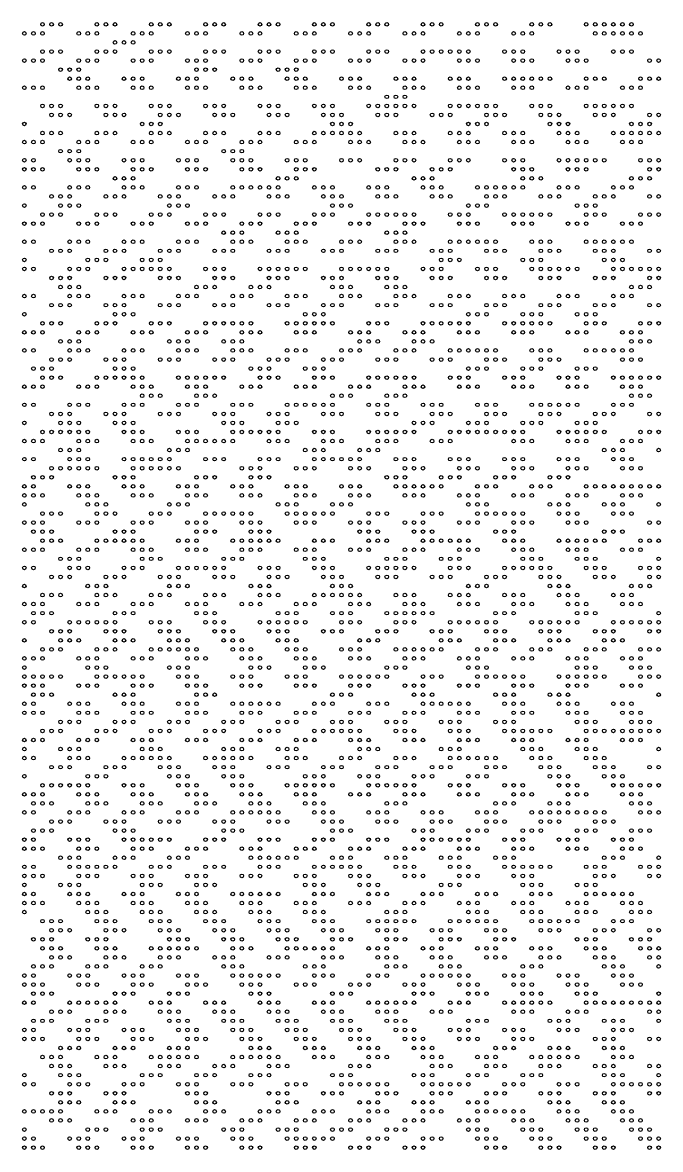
# Model space of a CAD drawing. Header units: millimetres. Extents: x 0 to 280, y 1 to 500.
# Drawn here: x 209.8 to 280.2, y 250.8 to 375.2 of the extents above; entities that cross this region are included whole.
import ezdxf

# ---------------------------------------------------------------- set-up
doc = ezdxf.new("R2010")
doc.units = ezdxf.units.MM
doc.layers.get('0').update_dxf_attribs({"linetype": 'CONTINUOUS'})

msp = doc.modelspace()

# ---------------------------------------------------------------- linework, layer by layer
for centre in [(212, 375), (213, 375), (214, 375), (218, 375), (219, 375), (220, 375), (224, 375), (225, 375), (226, 375), (230, 375), (231, 375), (232, 375), (236, 375), (237, 375), (238, 375), (242, 375), (243, 375), (244, 375), (248, 375), (249, 375), (250, 375), (254, 375), (255, 375), (256, 375), (260, 375), (261, 375), (262, 375), (266, 375), (267, 375), (268, 375), (272, 375), (273, 375), (274, 375), (275, 375), (276, 375), (277, 375), (210, 374), (211, 374), (212, 374), (216, 374), (217, 374), (218, 374), (220, 373), (221, 373), (222, 374), (222, 373), (223, 374), (224, 374), (228, 374), (229, 374), (230, 374), (234, 374), (235, 374), (236, 374), (240, 374), (241, 374), (242, 374), (246, 374), (247, 374), (248, 374), (252, 374), (253, 374), (254, 374), (258, 374), (259, 374), (260, 374), (264, 374), (265, 374), (266, 374), (273, 374), (274, 374), (275, 374), (276, 374), (277, 374), (278, 374), (212, 372), (213, 372), (214, 372), (218, 372), (219, 372), (220, 372), (224, 372), (225, 372), (226, 372), (230, 372), (231, 372), (232, 372), (236, 372), (237, 372), (238, 372), (242, 372), (243, 372), (244, 372), (248, 372), (249, 372), (250, 372), (254, 372), (255, 372), (256, 372), (257, 372), (258, 372), (259, 372), (263, 372), (264, 372), (265, 372), (269, 372), (270, 372), (271, 372), (275, 372), (276, 372), (277, 372), (210, 371), (211, 371), (212, 371), (216, 371), (217, 371), (218, 371), (222, 371), (223, 371), (224, 371), (228, 371), (229, 371), (230, 371), (234, 371), (235, 371), (236, 371), (240, 371), (241, 371), (242, 371), (246, 371), (247, 371), (248, 371), (252, 371), (253, 371), (254, 371), (258, 371), (259, 371), (260, 371), (264, 371), (265, 371), (266, 371), (270, 371), (271, 371), (272, 371), (279, 371), (280, 371), (214, 370), (215, 370), (216, 370), (229, 370), (230, 370), (231, 370), (238, 370), (239, 370), (240, 370), (215, 369), (216, 369), (217, 369), (221, 369), (222, 369), (223, 369), (227, 369), (228, 369), (229, 369), (233, 369), (234, 369), (235, 369), (239, 369), (240, 369), (241, 369), (245, 369), (246, 369), (247, 369), (251, 369), (252, 369), (253, 369), (257, 369), (258, 369), (259, 369), (263, 369), (264, 369), (265, 369), (266, 369), (267, 369), (268, 369), (272, 369), (273, 369), (274, 369), (278, 369), (279, 369), (280, 369), (210, 368), (211, 368), (212, 368), (216, 368), (217, 368), (218, 368), (222, 368), (223, 368), (224, 368), (228, 368), (229, 368), (230, 368), (234, 368), (235, 368), (236, 368), (240, 368), (241, 368), (242, 368), (246, 368), (247, 368), (248, 368), (250, 367), (251, 367), (252, 368), (252, 367), (253, 368), (254, 368), (258, 368), (259, 368), (260, 368), (264, 368), (265, 368), (266, 368), (270, 368), (271, 368), (272, 368), (276, 368), (277, 368), (278, 368), (212, 366), (213, 366), (214, 366), (218, 366), (219, 366), (220, 366), (224, 366), (225, 366), (226, 366), (230, 366), (231, 366), (232, 366), (236, 366), (237, 366), (238, 366), (242, 366), (243, 366), (244, 366), (248, 366), (249, 366), (250, 366), (251, 366), (252, 366), (253, 366), (257, 366), (258, 366), (259, 366), (260, 366), (261, 366), (262, 366), (266, 366), (267, 366), (268, 366), (272, 366), (273, 366), (274, 366), (275, 366), (276, 366), (277, 366), (213, 365), (214, 365), (215, 365), (219, 365), (220, 365), (221, 365), (225, 365), (226, 365), (227, 365), (231, 365), (232, 365), (233, 365), (237, 365), (238, 365), (239, 365), (243, 365), (244, 365), (245, 365), (249, 365), (250, 365), (251, 365), (255, 365), (256, 365), (257, 365), (261, 365), (262, 365), (263, 365), (267, 365), (268, 365), (269, 365), (273, 365), (274, 365), (275, 365), (279, 365), (280, 365), (210, 364), (223, 364), (224, 364), (225, 364), (244, 364), (245, 364), (246, 364), (259, 364), (260, 364), (261, 364), (268, 364), (269, 364), (270, 364), (277, 364), (278, 364), (279, 364), (210, 362), (211, 362), (212, 363), (212, 362), (213, 363), (214, 363), (216, 362), (217, 362), (218, 363), (218, 362), (219, 363), (220, 363), (222, 362), (223, 362), (224, 363), (224, 362), (225, 363), (226, 363), (228, 362), (229, 362), (230, 363), (230, 362), (231, 363), (232, 363), (234, 362), (235, 362), (236, 363), (236, 362), (237, 363), (238, 363), (240, 362), (241, 362), (242, 363), (242, 362), (243, 363), (244, 363), (245, 363), (246, 363), (246, 362), (247, 363), (247, 362), (248, 362), (251, 363), (252, 363), (252, 362), (253, 363), (253, 362), (254, 362), (257, 363), (258, 363), (258, 362), (259, 363), (259, 362), (260, 362), (263, 363), (264, 363), (264, 362), (265, 363), (265, 362), (266, 362), (269, 363), (270, 363), (270, 362), (271, 363), (271, 362), (272, 362), (275, 363), (276, 363), (276, 362), (277, 363), (277, 362), (278, 363), (278, 362), (279, 363), (280, 363), (214, 361), (215, 361), (216, 361), (232, 361), (233, 361), (234, 361), (210, 360), (211, 360), (215, 360), (216, 360), (217, 360), (221, 360), (222, 360), (223, 360), (227, 360), (228, 360), (229, 360), (233, 360), (234, 360), (235, 360), (239, 360), (240, 360), (241, 360), (245, 360), (246, 360), (247, 360), (251, 360), (252, 360), (253, 360), (257, 360), (258, 360), (259, 360), (263, 360), (264, 360), (265, 360), (269, 360), (270, 360), (271, 360), (272, 360), (273, 360), (274, 360), (278, 360), (279, 360), (280, 360), (210, 359), (211, 359), (212, 359), (216, 359), (217, 359), (218, 359), (222, 359), (223, 359), (224, 359), (228, 359), (229, 359), (230, 359), (234, 359), (235, 359), (236, 359), (240, 359), (241, 359), (242, 359), (249, 359), (250, 359), (251, 359), (255, 359), (256, 359), (257, 359), (264, 359), (265, 359), (266, 359), (270, 359), (271, 359), (272, 359), (279, 359), (280, 359), (210, 357), (211, 357), (215, 357), (216, 357), (217, 357), (220, 358), (221, 358), (221, 357), (222, 358), (222, 357), (223, 357), (227, 357), (228, 357), (229, 357), (233, 357), (234, 357), (235, 357), (236, 357), (237, 357), (238, 358), (238, 357), (239, 358), (240, 358), (242, 357), (243, 357), (244, 357), (248, 357), (249, 357), (250, 357), (253, 358), (254, 358), (254, 357), (255, 358), (255, 357), (256, 357), (260, 357), (261, 357), (262, 357), (263, 357), (264, 357), (265, 358), (265, 357), (266, 358), (267, 358), (269, 357), (270, 357), (271, 357), (275, 357), (276, 357), (277, 358), (277, 357), (278, 358), (279, 358), (213, 356), (214, 356), (215, 356), (219, 356), (220, 356), (221, 356), (225, 356), (226, 356), (227, 356), (231, 356), (232, 356), (233, 356), (237, 356), (238, 356), (239, 356), (243, 356), (244, 356), (245, 356), (249, 356), (250, 356), (251, 356), (255, 356), (256, 356), (257, 356), (261, 356), (262, 356), (263, 356), (267, 356), (268, 356), (269, 356), (273, 356), (274, 356), (275, 356), (279, 356), (280, 356), (210, 355), (214, 355), (215, 355), (216, 355), (226, 355), (227, 355), (228, 355), (244, 355), (245, 355), (246, 355), (259, 355), (260, 355), (261, 355), (271, 355), (272, 355), (273, 355), (212, 354), (213, 354), (214, 354), (218, 354), (219, 354), (220, 354), (224, 354), (225, 354), (226, 354), (230, 354), (231, 354), (232, 354), (236, 354), (237, 354), (238, 354), (242, 354), (243, 354), (244, 354), (248, 354), (249, 354), (250, 354), (251, 354), (252, 354), (253, 354), (257, 354), (258, 354), (259, 354), (263, 354), (264, 354), (265, 354), (266, 354), (267, 354), (268, 354), (272, 354), (273, 354), (274, 354), (278, 354), (279, 354), (280, 354), (210, 353), (211, 353), (212, 353), (216, 353), (217, 353), (218, 353), (222, 353), (223, 353), (224, 353), (228, 353), (229, 353), (230, 353), (232, 352), (233, 352), (234, 353), (234, 352), (235, 353), (236, 353), (238, 352), (239, 352), (240, 353), (240, 352), (241, 353), (242, 353), (246, 353), (247, 353), (248, 353), (250, 352), (251, 352), (252, 353), (252, 352), (253, 353), (254, 353), (258, 353), (259, 353), (260, 353), (264, 353), (265, 353), (266, 353), (270, 353), (271, 353), (272, 353), (276, 353), (277, 353), (278, 353), (210, 351), (211, 351), (215, 351), (216, 351), (217, 351), (221, 351), (222, 351), (223, 351), (227, 351), (228, 351), (229, 351), (233, 351), (234, 351), (235, 351), (239, 351), (240, 351), (241, 351), (245, 351), (246, 351), (247, 351), (251, 351), (252, 351), (253, 351), (257, 351), (258, 351), (259, 351), (260, 351), (261, 351), (262, 351), (266, 351), (267, 351), (268, 351), (272, 351), (273, 351), (274, 351), (275, 351), (276, 351), (277, 351), (213, 350), (214, 350), (215, 350), (219, 350), (220, 350), (221, 350), (225, 350), (226, 350), (227, 350), (231, 350), (232, 350), (233, 350), (237, 350), (238, 350), (239, 350), (243, 350), (244, 350), (245, 350), (249, 350), (250, 350), (251, 350), (255, 350), (256, 350), (257, 350), (261, 350), (262, 350), (263, 350), (267, 350), (268, 350), (269, 350), (273, 350), (274, 350), (275, 350), (279, 350), (280, 350), (210, 349), (217, 349), (218, 349), (219, 349), (223, 349), (224, 349), (225, 349), (256, 349), (257, 349), (258, 349), (265, 349), (266, 349), (267, 349), (274, 349), (275, 349), (276, 349), (210, 348), (211, 348), (213, 347), (214, 347), (215, 348), (215, 347), (216, 348), (217, 348), (219, 347), (220, 347), (221, 348), (221, 347), (222, 348), (223, 348), (224, 348), (225, 348), (225, 347), (226, 348), (226, 347), (227, 347), (230, 348), (231, 348), (231, 347), (232, 348), (232, 347), (233, 347), (236, 348), (237, 348), (237, 347), (238, 348), (238, 347), (239, 348), (239, 347), (240, 348), (241, 348), (243, 347), (244, 347), (245, 348), (245, 347), (246, 348), (247, 348), (248, 348), (249, 348), (249, 347), (250, 348), (250, 347), (251, 347), (254, 348), (255, 348), (255, 347), (256, 348), (256, 347), (257, 347), (260, 348), (261, 348), (261, 347), (262, 348), (262, 347), (263, 347), (266, 348), (267, 348), (267, 347), (268, 348), (268, 347), (269, 348), (269, 347), (270, 348), (271, 348), (273, 347), (274, 347), (275, 348), (275, 347), (276, 348), (277, 348), (278, 348), (279, 348), (279, 347), (280, 348), (280, 347), (214, 346), (215, 346), (216, 346), (229, 346), (230, 346), (231, 346), (235, 346), (236, 346), (237, 346), (244, 346), (245, 346), (246, 346), (250, 346), (251, 346), (252, 346), (277, 346), (278, 346), (279, 346), (210, 345), (211, 345), (215, 345), (216, 345), (217, 345), (221, 345), (222, 345), (223, 345), (227, 345), (228, 345), (229, 345), (233, 345), (234, 345), (235, 345), (239, 345), (240, 345), (241, 345), (245, 345), (246, 345), (247, 345), (251, 345), (252, 345), (253, 345), (257, 345), (258, 345), (259, 345), (263, 345), (264, 345), (265, 345), (269, 345), (270, 345), (271, 345), (275, 345), (276, 345), (277, 345), (213, 344), (214, 344), (215, 344), (219, 344), (220, 344), (221, 344), (225, 344), (226, 344), (227, 344), (231, 344), (232, 344), (233, 344), (237, 344), (238, 344), (239, 344), (243, 344), (244, 344), (245, 344), (249, 344), (250, 344), (251, 344), (255, 344), (256, 344), (257, 344), (261, 344), (262, 344), (263, 344), (267, 344), (268, 344), (269, 344), (273, 344), (274, 344), (275, 344), (279, 344), (280, 344), (210, 343), (212, 342), (213, 342), (214, 342), (218, 342), (219, 342), (220, 343), (220, 342), (221, 343), (222, 343), (224, 342), (225, 342), (226, 342), (230, 342), (231, 342), (232, 342), (233, 342), (234, 342), (235, 342), (239, 342), (240, 342), (241, 343), (241, 342), (242, 343), (242, 342), (243, 343), (243, 342), (244, 342), (248, 342), (249, 342), (250, 342), (254, 342), (255, 342), (256, 342), (257, 342), (258, 342), (259, 343), (259, 342), (260, 343), (261, 343), (263, 342), (264, 342), (265, 343), (265, 342), (266, 343), (266, 342), (267, 343), (267, 342), (268, 342), (271, 343), (272, 343), (272, 342), (273, 343), (273, 342), (274, 342), (278, 342), (279, 342), (280, 342), (210, 341), (211, 341), (212, 341), (216, 341), (217, 341), (218, 341), (222, 341), (223, 341), (224, 341), (228, 341), (229, 341), (230, 341), (234, 341), (235, 341), (236, 341), (240, 341), (241, 341), (242, 341), (246, 341), (247, 341), (248, 341), (252, 341), (253, 341), (254, 341), (258, 341), (259, 341), (260, 341), (264, 341), (265, 341), (266, 341), (270, 341), (271, 341), (272, 341), (276, 341), (277, 341), (278, 341), (214, 340), (215, 340), (216, 340), (226, 340), (227, 340), (228, 340), (232, 340), (233, 340), (234, 340), (247, 340), (248, 340), (249, 340), (253, 340), (254, 340), (255, 340), (277, 340), (278, 340), (279, 340), (210, 339), (211, 339), (215, 339), (216, 339), (217, 339), (221, 339), (222, 339), (223, 339), (227, 339), (228, 339), (229, 339), (233, 339), (234, 339), (235, 339), (239, 339), (240, 339), (241, 339), (245, 339), (246, 339), (247, 339), (251, 339), (252, 339), (253, 339), (257, 339), (258, 339), (259, 339), (260, 339), (261, 339), (262, 339), (266, 339), (267, 339), (268, 339), (272, 339), (273, 339), (274, 339), (275, 339), (276, 339), (277, 339), (211, 337), (212, 337), (213, 338), (213, 337), (214, 338), (215, 338), (219, 338), (220, 338), (220, 337), (221, 338), (221, 337), (222, 337), (225, 338), (226, 338), (227, 338), (231, 338), (232, 338), (233, 338), (235, 337), (236, 337), (237, 338), (237, 337), (238, 338), (239, 338), (241, 337), (242, 337), (243, 338), (243, 337), (244, 338), (245, 338), (249, 338), (250, 338), (251, 338), (255, 338), (256, 338), (257, 338), (259, 337), (260, 337), (261, 338), (261, 337), (262, 338), (263, 338), (265, 337), (266, 337), (267, 338), (267, 337), (268, 338), (269, 338), (271, 337), (272, 337), (273, 337), (276, 338), (277, 338), (278, 338), (212, 336), (213, 336), (214, 336), (218, 336), (219, 336), (220, 336), (221, 336), (222, 336), (223, 336), (227, 336), (228, 336), (229, 336), (230, 336), (231, 336), (232, 336), (236, 336), (237, 336), (238, 336), (242, 336), (243, 336), (244, 336), (248, 336), (249, 336), (250, 336), (251, 336), (252, 336), (253, 336), (257, 336), (258, 336), (259, 336), (263, 336), (264, 336), (265, 336), (269, 336), (270, 336), (271, 336), (275, 336), (276, 336), (277, 336), (278, 336), (279, 336), (280, 336), (210, 335), (211, 335), (212, 335), (216, 335), (217, 335), (218, 335), (222, 335), (223, 335), (224, 335), (228, 335), (229, 335), (230, 335), (234, 335), (235, 335), (236, 335), (240, 335), (241, 335), (242, 335), (246, 335), (247, 335), (248, 335), (252, 335), (253, 335), (254, 335), (258, 335), (259, 335), (260, 335), (264, 335), (265, 335), (266, 335), (270, 335), (271, 335), (272, 335), (276, 335), (277, 335), (278, 335), (223, 334), (224, 334), (225, 334), (229, 334), (230, 334), (231, 334), (244, 334), (245, 334), (246, 334), (250, 334), (251, 334), (252, 334), (277, 334), (278, 334), (279, 334), (210, 333), (211, 333), (213, 332), (214, 332), (215, 333), (215, 332), (216, 333), (217, 333), (219, 332), (220, 332), (221, 333), (221, 332), (222, 333), (223, 333), (225, 332), (226, 332), (227, 333), (227, 332), (228, 333), (229, 333), (231, 332), (232, 332), (233, 333), (233, 332), (234, 333), (235, 333), (237, 332), (238, 332), (239, 333), (239, 332), (240, 333), (241, 333), (242, 333), (243, 333), (243, 332), (244, 333), (244, 332), (245, 332), (248, 333), (249, 333), (249, 332), (250, 333), (250, 332), (251, 332), (254, 333), (255, 333), (255, 332), (256, 333), (256, 332), (257, 332), (260, 333), (261, 333), (261, 332), (262, 333), (262, 332), (263, 332), (266, 333), (267, 333), (267, 332), (268, 333), (268, 332), (269, 333), (269, 332), (270, 333), (271, 333), (273, 332), (274, 332), (275, 333), (275, 332), (276, 333), (277, 333), (279, 332), (280, 332), (210, 331), (214, 331), (215, 331), (216, 331), (220, 331), (221, 331), (222, 331), (232, 331), (233, 331), (234, 331), (238, 331), (239, 331), (240, 331), (253, 331), (254, 331), (255, 331), (259, 331), (260, 331), (261, 331), (265, 331), (266, 331), (267, 331), (271, 331), (272, 331), (273, 331), (212, 330), (213, 330), (214, 330), (215, 330), (216, 330), (217, 330), (221, 330), (222, 330), (223, 330), (227, 330), (228, 330), (229, 330), (233, 330), (234, 330), (235, 330), (236, 330), (237, 330), (238, 330), (242, 330), (243, 330), (244, 330), (248, 330), (249, 330), (250, 330), (251, 330), (252, 330), (253, 330), (257, 330), (258, 330), (259, 330), (260, 330), (261, 330), (262, 330), (263, 330), (264, 330), (265, 330), (269, 330), (270, 330), (271, 330), (272, 330), (273, 330), (274, 330), (278, 330), (279, 330), (280, 330), (210, 329), (211, 329), (212, 329), (216, 329), (217, 329), (218, 329), (222, 329), (223, 329), (224, 329), (228, 329), (229, 329), (230, 329), (231, 329), (232, 329), (233, 329), (237, 329), (238, 329), (239, 329), (243, 329), (244, 329), (245, 329), (249, 329), (250, 329), (251, 329), (255, 329), (256, 329), (257, 329), (264, 329), (265, 329), (266, 329), (270, 329), (271, 329), (272, 329), (276, 329), (277, 329), (278, 329), (210, 327), (211, 327), (214, 328), (215, 328), (215, 327), (216, 328), (216, 327), (217, 327), (221, 327), (222, 327), (223, 327), (224, 327), (225, 327), (226, 328), (226, 327), (227, 328), (228, 328), (230, 327), (231, 327), (232, 327), (236, 327), (237, 327), (238, 327), (241, 328), (242, 328), (242, 327), (243, 328), (243, 327), (244, 327), (245, 327), (246, 327), (247, 328), (247, 327), (248, 328), (249, 328), (251, 327), (252, 327), (253, 327), (257, 327), (258, 327), (259, 327), (263, 327), (264, 327), (265, 327), (269, 327), (270, 327), (271, 327), (274, 328), (275, 328), (275, 327), (276, 328), (276, 327), (277, 327), (280, 328), (213, 326), (214, 326), (215, 326), (216, 326), (217, 326), (218, 326), (222, 326), (223, 326), (224, 326), (225, 326), (226, 326), (227, 326), (234, 326), (235, 326), (236, 326), (240, 326), (241, 326), (242, 326), (246, 326), (247, 326), (248, 326), (252, 326), (253, 326), (254, 326), (258, 326), (259, 326), (260, 326), (264, 326), (265, 326), (266, 326), (270, 326), (271, 326), (272, 326), (276, 326), (277, 326), (278, 326), (211, 325), (212, 325), (213, 325), (220, 325), (221, 325), (222, 325), (229, 325), (230, 325), (231, 325), (235, 325), (236, 325), (237, 325), (250, 325), (251, 325), (252, 325), (256, 325), (257, 325), (258, 325), (262, 325), (263, 325), (264, 325), (268, 325), (269, 325), (270, 325), (210, 324), (211, 324), (215, 324), (216, 324), (217, 324), (221, 324), (222, 324), (223, 324), (227, 324), (228, 324), (229, 324), (233, 324), (234, 324), (235, 324), (239, 324), (240, 324), (241, 324), (245, 324), (246, 324), (247, 324), (251, 324), (252, 324), (253, 324), (254, 324), (255, 324), (256, 324), (260, 324), (261, 324), (262, 324), (266, 324), (267, 324), (268, 324), (272, 324), (273, 324), (274, 324), (275, 324), (276, 324), (277, 324), (278, 324), (279, 324), (280, 324), (210, 323), (210, 322), (211, 323), (212, 323), (216, 323), (217, 323), (217, 322), (218, 323), (218, 322), (219, 322), (222, 323), (223, 323), (224, 323), (226, 322), (227, 322), (228, 323), (228, 322), (229, 323), (230, 323), (234, 323), (235, 323), (236, 323), (238, 322), (239, 322), (240, 323), (240, 322), (241, 323), (242, 323), (244, 322), (245, 322), (246, 323), (246, 322), (247, 323), (248, 323), (252, 323), (253, 323), (254, 323), (258, 323), (259, 323), (259, 322), (260, 323), (260, 322), (261, 322), (264, 323), (265, 323), (266, 323), (268, 322), (269, 322), (270, 323), (270, 322), (271, 323), (272, 323), (274, 322), (275, 322), (276, 323), (276, 322), (277, 323), (278, 323), (280, 322), (212, 321), (213, 321), (214, 321), (218, 321), (219, 321), (220, 321), (224, 321), (225, 321), (226, 321), (230, 321), (231, 321), (232, 321), (233, 321), (234, 321), (235, 321), (239, 321), (240, 321), (241, 321), (242, 321), (243, 321), (244, 321), (248, 321), (249, 321), (250, 321), (254, 321), (255, 321), (256, 321), (260, 321), (261, 321), (262, 321), (263, 321), (264, 321), (265, 321), (269, 321), (270, 321), (271, 321), (275, 321), (276, 321), (277, 321), (210, 320), (211, 320), (212, 320), (216, 320), (217, 320), (218, 320), (222, 320), (223, 320), (224, 320), (228, 320), (229, 320), (230, 320), (234, 320), (235, 320), (236, 320), (240, 320), (241, 320), (242, 320), (246, 320), (247, 320), (248, 320), (252, 320), (253, 320), (254, 320), (258, 320), (259, 320), (260, 320), (264, 320), (265, 320), (266, 320), (270, 320), (271, 320), (272, 320), (279, 320), (280, 320), (211, 319), (212, 319), (213, 319), (220, 319), (221, 319), (222, 319), (229, 319), (230, 319), (231, 319), (235, 319), (236, 319), (237, 319), (247, 319), (248, 319), (249, 319), (253, 319), (254, 319), (255, 319), (262, 319), (263, 319), (264, 319), (274, 319), (275, 319), (276, 319), (212, 318), (213, 318), (214, 318), (218, 318), (219, 318), (220, 318), (221, 318), (222, 318), (223, 318), (227, 318), (228, 318), (229, 318), (233, 318), (234, 318), (235, 318), (236, 318), (237, 318), (238, 318), (242, 318), (243, 318), (244, 318), (248, 318), (249, 318), (250, 318), (254, 318), (255, 318), (256, 318), (257, 318), (258, 318), (259, 318), (263, 318), (264, 318), (265, 318), (269, 318), (270, 318), (271, 318), (272, 318), (273, 318), (274, 318), (278, 318), (279, 318), (280, 318), (210, 317), (211, 317), (212, 317), (214, 316), (215, 316), (216, 317), (216, 316), (217, 317), (218, 317), (222, 317), (223, 317), (223, 316), (224, 317), (224, 316), (225, 316), (228, 317), (229, 317), (230, 317), (232, 316), (233, 316), (234, 317), (234, 316), (235, 317), (236, 317), (240, 317), (241, 317), (241, 316), (242, 317), (242, 316), (243, 316), (246, 317), (247, 317), (248, 317), (250, 316), (251, 316), (252, 317), (252, 316), (253, 317), (254, 317), (256, 316), (257, 316), (258, 317), (258, 316), (259, 317), (260, 317), (264, 317), (265, 317), (265, 316), (266, 317), (266, 316), (267, 316), (270, 317), (271, 317), (271, 316), (272, 317), (272, 316), (273, 316), (276, 317), (277, 317), (278, 317), (280, 316), (210, 315), (211, 315), (215, 315), (216, 315), (217, 315), (221, 315), (222, 315), (223, 315), (227, 315), (228, 315), (229, 315), (230, 315), (231, 315), (232, 315), (236, 315), (237, 315), (238, 315), (242, 315), (243, 315), (244, 315), (248, 315), (249, 315), (250, 315), (251, 315), (252, 315), (253, 315), (257, 315), (258, 315), (259, 315), (263, 315), (264, 315), (265, 315), (266, 315), (267, 315), (268, 315), (272, 315), (273, 315), (274, 315), (278, 315), (279, 315), (280, 315), (213, 314), (214, 314), (215, 314), (219, 314), (220, 314), (221, 314), (225, 314), (226, 314), (227, 314), (231, 314), (232, 314), (233, 314), (237, 314), (238, 314), (239, 314), (243, 314), (244, 314), (245, 314), (249, 314), (250, 314), (251, 314), (255, 314), (256, 314), (257, 314), (261, 314), (262, 314), (263, 314), (267, 314), (268, 314), (269, 314), (273, 314), (274, 314), (275, 314), (279, 314), (280, 314), (210, 313), (217, 313), (218, 313), (219, 313), (226, 313), (227, 313), (228, 313), (235, 313), (236, 313), (237, 313), (244, 313), (245, 313), (246, 313), (259, 313), (260, 313), (261, 313), (268, 313), (269, 313), (270, 313), (277, 313), (278, 313), (279, 313), (210, 311), (211, 311), (212, 312), (212, 311), (213, 312), (214, 312), (216, 311), (217, 311), (218, 312), (218, 311), (219, 312), (220, 312), (222, 311), (223, 311), (224, 312), (224, 311), (225, 312), (226, 312), (228, 311), (229, 311), (230, 312), (230, 311), (231, 312), (232, 312), (234, 311), (235, 311), (236, 312), (236, 311), (237, 312), (238, 312), (240, 311), (241, 311), (242, 312), (242, 311), (243, 312), (244, 312), (245, 312), (246, 312), (246, 311), (247, 312), (247, 311), (248, 311), (251, 312), (252, 312), (252, 311), (253, 312), (253, 311), (254, 311), (257, 312), (258, 312), (258, 311), (259, 312), (259, 311), (260, 311), (263, 312), (264, 312), (264, 311), (265, 312), (265, 311), (266, 311), (269, 312), (270, 312), (270, 311), (271, 312), (271, 311), (272, 311), (275, 312), (276, 312), (276, 311), (277, 312), (277, 311), (278, 311), (211, 310), (212, 310), (213, 310), (220, 310), (221, 310), (222, 310), (229, 310), (230, 310), (231, 310), (238, 310), (239, 310), (240, 310), (244, 310), (245, 310), (246, 310), (250, 310), (251, 310), (252, 310), (253, 310), (254, 310), (255, 310), (262, 310), (263, 310), (264, 310), (271, 310), (272, 310), (273, 310), (280, 310), (210, 309), (211, 309), (215, 309), (216, 309), (217, 309), (218, 309), (219, 309), (220, 309), (224, 309), (225, 309), (226, 309), (230, 309), (231, 309), (232, 309), (236, 309), (237, 309), (238, 309), (239, 309), (240, 309), (241, 309), (245, 309), (246, 309), (247, 309), (251, 309), (252, 309), (253, 309), (257, 309), (258, 309), (259, 309), (260, 309), (261, 309), (262, 309), (266, 309), (267, 309), (268, 309), (269, 309), (270, 309), (271, 309), (275, 309), (276, 309), (277, 309), (278, 309), (279, 309), (280, 309), (213, 308), (214, 308), (215, 308), (219, 308), (220, 308), (221, 308), (225, 308), (226, 308), (227, 308), (231, 308), (232, 308), (233, 308), (237, 308), (238, 308), (239, 308), (243, 308), (244, 308), (245, 308), (249, 308), (250, 308), (251, 308), (255, 308), (256, 308), (257, 308), (261, 308), (262, 308), (263, 308), (267, 308), (268, 308), (269, 308), (273, 308), (274, 308), (275, 308), (279, 308), (280, 308), (210, 307), (212, 306), (213, 306), (214, 307), (214, 306), (215, 307), (216, 307), (218, 306), (219, 306), (220, 307), (220, 306), (221, 307), (222, 307), (224, 306), (225, 306), (226, 307), (226, 306), (227, 307), (227, 306), (228, 307), (228, 306), (229, 306), (232, 307), (233, 307), (233, 306), (234, 307), (234, 306), (235, 306), (238, 307), (239, 307), (239, 306), (240, 307), (240, 306), (241, 306), (245, 306), (246, 306), (247, 307), (247, 306), (248, 307), (249, 307), (251, 306), (252, 306), (253, 306), (254, 306), (255, 306), (256, 307), (256, 306), (257, 307), (258, 307), (260, 306), (261, 306), (262, 307), (262, 306), (263, 307), (264, 307), (266, 306), (267, 306), (268, 307), (268, 306), (269, 307), (270, 307), (272, 306), (273, 306), (274, 307), (274, 306), (275, 307), (276, 307), (278, 306), (279, 306), (280, 306), (210, 305), (211, 305), (212, 305), (216, 305), (217, 305), (218, 305), (222, 305), (223, 305), (224, 305), (228, 305), (229, 305), (230, 305), (234, 305), (235, 305), (236, 305), (240, 305), (241, 305), (242, 305), (246, 305), (247, 305), (248, 305), (252, 305), (253, 305), (254, 305), (258, 305), (259, 305), (260, 305), (264, 305), (265, 305), (266, 305), (270, 305), (271, 305), (272, 305), (276, 305), (277, 305), (278, 305), (210, 304), (217, 304), (218, 304), (219, 304), (226, 304), (227, 304), (228, 304), (235, 304), (236, 304), (237, 304), (241, 304), (242, 304), (243, 304), (250, 304), (251, 304), (252, 304), (259, 304), (260, 304), (261, 304), (271, 304), (272, 304), (273, 304), (277, 304), (278, 304), (279, 304), (210, 303), (211, 303), (212, 303), (213, 303), (214, 303), (218, 303), (219, 303), (220, 303), (221, 303), (222, 303), (223, 303), (227, 303), (228, 303), (229, 303), (233, 303), (234, 303), (235, 303), (239, 303), (240, 303), (241, 303), (245, 303), (246, 303), (247, 303), (248, 303), (249, 303), (250, 303), (254, 303), (255, 303), (256, 303), (260, 303), (261, 303), (262, 303), (263, 303), (264, 303), (265, 303), (269, 303), (270, 303), (271, 303), (272, 303), (273, 303), (274, 303), (278, 303), (279, 303), (280, 303), (210, 302), (211, 302), (211, 301), (212, 302), (212, 301), (213, 301), (216, 302), (217, 302), (218, 302), (220, 301), (221, 301), (222, 302), (222, 301), (223, 302), (224, 302), (228, 302), (229, 302), (229, 301), (230, 302), (230, 301), (231, 301), (234, 302), (235, 302), (236, 302), (240, 302), (241, 302), (242, 302), (244, 301), (245, 301), (246, 302), (246, 301), (247, 302), (248, 302), (252, 302), (253, 302), (253, 301), (254, 302), (254, 301), (255, 301), (258, 302), (259, 302), (260, 302), (262, 301), (263, 301), (264, 302), (264, 301), (265, 302), (266, 302), (268, 301), (269, 301), (270, 302), (270, 301), (271, 302), (272, 302), (276, 302), (277, 302), (278, 302), (280, 301), (210, 300), (211, 300), (215, 300), (216, 300), (217, 300), (221, 300), (222, 300), (223, 300), (227, 300), (228, 300), (229, 300), (233, 300), (234, 300), (235, 300), (236, 300), (237, 300), (238, 300), (242, 300), (243, 300), (244, 300), (248, 300), (249, 300), (250, 300), (254, 300), (255, 300), (256, 300), (257, 300), (258, 300), (259, 300), (263, 300), (264, 300), (265, 300), (269, 300), (270, 300), (271, 300), (275, 300), (276, 300), (277, 300), (210, 299), (211, 299), (212, 299), (216, 299), (217, 299), (218, 299), (222, 299), (223, 299), (224, 299), (228, 299), (229, 299), (230, 299), (234, 299), (235, 299), (236, 299), (240, 299), (241, 299), (242, 299), (246, 299), (247, 299), (248, 299), (252, 299), (253, 299), (254, 299), (258, 299), (259, 299), (260, 299), (264, 299), (265, 299), (266, 299), (270, 299), (271, 299), (272, 299), (276, 299), (277, 299), (278, 299), (214, 298), (215, 298), (216, 298), (220, 298), (221, 298), (222, 298), (226, 298), (227, 298), (228, 298), (232, 298), (233, 298), (234, 298), (238, 298), (239, 298), (240, 298), (244, 298), (245, 298), (246, 298), (250, 298), (251, 298), (252, 298), (256, 298), (257, 298), (258, 298), (262, 298), (263, 298), (264, 298), (271, 298), (272, 298), (273, 298), (277, 298), (278, 298), (279, 298), (210, 296), (211, 296), (212, 297), (212, 296), (213, 297), (214, 297), (216, 296), (217, 296), (218, 297), (218, 296), (219, 297), (220, 297), (222, 296), (223, 296), (224, 297), (224, 296), (225, 297), (226, 297), (228, 296), (229, 296), (230, 297), (230, 296), (231, 297), (232, 297), (234, 296), (235, 296), (236, 297), (236, 296), (237, 297), (238, 297), (240, 296), (241, 296), (242, 297), (242, 296), (243, 297), (244, 297), (245, 297), (246, 297), (246, 296), (247, 297), (247, 296), (248, 296), (251, 297), (252, 297), (252, 296), (253, 297), (253, 296), (254, 296), (257, 297), (258, 297), (258, 296), (259, 297), (259, 296), (260, 296), (263, 297), (264, 297), (264, 296), (265, 297), (265, 296), (266, 297), (266, 296), (267, 297), (268, 297), (270, 296), (271, 296), (272, 297), (272, 296), (273, 297), (274, 297), (275, 297), (276, 297), (276, 296), (277, 297), (277, 296), (278, 297), (278, 296), (279, 297), (280, 297), (210, 295), (214, 295), (215, 295), (216, 295), (223, 295), (224, 295), (225, 295), (232, 295), (233, 295), (234, 295), (238, 295), (239, 295), (240, 295), (247, 295), (248, 295), (249, 295), (256, 295), (257, 295), (258, 295), (265, 295), (266, 295), (267, 295), (271, 295), (272, 295), (273, 295), (280, 295), (210, 294), (211, 294), (215, 294), (216, 294), (217, 294), (221, 294), (222, 294), (223, 294), (224, 294), (225, 294), (226, 294), (230, 294), (231, 294), (232, 294), (233, 294), (234, 294), (235, 294), (239, 294), (240, 294), (241, 294), (245, 294), (246, 294), (247, 294), (251, 294), (252, 294), (253, 294), (257, 294), (258, 294), (259, 294), (260, 294), (261, 294), (262, 294), (266, 294), (267, 294), (268, 294), (272, 294), (273, 294), (274, 294), (213, 293), (214, 293), (215, 293), (219, 293), (220, 293), (221, 293), (225, 293), (226, 293), (227, 293), (231, 293), (232, 293), (233, 293), (237, 293), (238, 293), (239, 293), (243, 293), (244, 293), (245, 293), (249, 293), (250, 293), (251, 293), (255, 293), (256, 293), (257, 293), (261, 293), (262, 293), (263, 293), (267, 293), (268, 293), (269, 293), (273, 293), (274, 293), (275, 293), (279, 293), (280, 293), (210, 292), (212, 291), (213, 291), (214, 291), (215, 291), (216, 291), (217, 292), (217, 291), (218, 292), (219, 292), (221, 291), (222, 291), (223, 291), (226, 292), (227, 292), (227, 291), (228, 292), (228, 291), (229, 291), (232, 292), (233, 292), (233, 291), (234, 292), (234, 291), (235, 291), (239, 291), (240, 291), (241, 292), (241, 291), (242, 292), (242, 291), (243, 292), (243, 291), (244, 291), (247, 292), (248, 292), (248, 291), (249, 292), (249, 291), (250, 291), (251, 291), (252, 291), (253, 292), (253, 291), (254, 292), (255, 292), (257, 291), (258, 291), (259, 292), (259, 291), (260, 292), (261, 292), (263, 291), (264, 291), (265, 291), (268, 292), (269, 292), (269, 291), (270, 292), (270, 291), (271, 291), (274, 292), (275, 292), (275, 291), (276, 292), (276, 291), (277, 291), (278, 291), (279, 291), (280, 291), (210, 290), (211, 290), (212, 290), (216, 290), (217, 290), (218, 290), (222, 290), (223, 290), (224, 290), (228, 290), (229, 290), (230, 290), (234, 290), (235, 290), (236, 290), (240, 290), (241, 290), (242, 290), (246, 290), (247, 290), (248, 290), (252, 290), (253, 290), (254, 290), (258, 290), (259, 290), (260, 290), (264, 290), (265, 290), (266, 290), (270, 290), (271, 290), (272, 290), (276, 290), (277, 290), (278, 290), (211, 289), (212, 289), (213, 289), (217, 289), (218, 289), (219, 289), (223, 289), (224, 289), (225, 289), (229, 289), (230, 289), (231, 289), (235, 289), (236, 289), (237, 289), (241, 289), (242, 289), (243, 289), (250, 289), (251, 289), (252, 289), (262, 289), (263, 289), (264, 289), (268, 289), (269, 289), (270, 289), (277, 289), (278, 289), (279, 289), (210, 288), (211, 288), (215, 288), (216, 288), (217, 288), (221, 288), (222, 288), (223, 288), (227, 288), (228, 288), (229, 288), (233, 288), (234, 288), (235, 288), (236, 288), (237, 288), (238, 288), (242, 288), (243, 288), (244, 288), (248, 288), (249, 288), (250, 288), (254, 288), (255, 288), (256, 288), (260, 288), (261, 288), (262, 288), (266, 288), (267, 288), (268, 288), (269, 288), (270, 288), (271, 288), (272, 288), (273, 288), (274, 288), (278, 288), (279, 288), (280, 288), (211, 286), (212, 286), (213, 287), (213, 286), (214, 287), (215, 287), (219, 287), (220, 287), (220, 286), (221, 287), (221, 286), (222, 286), (225, 287), (226, 287), (227, 287), (231, 287), (232, 287), (232, 286), (233, 287), (233, 286), (234, 286), (237, 287), (238, 287), (239, 287), (243, 287), (244, 287), (244, 286), (245, 287), (245, 286), (246, 286), (249, 287), (250, 287), (251, 287), (253, 286), (254, 286), (255, 287), (255, 286), (256, 287), (257, 287), (259, 286), (260, 286), (261, 287), (261, 286), (262, 287), (263, 287), (265, 286), (266, 286), (267, 287), (267, 286), (268, 287), (269, 287), (271, 286), (272, 286), (273, 287), (273, 286), (274, 287), (275, 287), (277, 286), (278, 286), (279, 286), (210, 285), (211, 285), (215, 285), (216, 285), (217, 285), (221, 285), (222, 285), (223, 285), (224, 285), (225, 285), (226, 285), (230, 285), (231, 285), (232, 285), (236, 285), (237, 285), (238, 285), (242, 285), (243, 285), (244, 285), (248, 285), (249, 285), (250, 285), (254, 285), (255, 285), (256, 285), (257, 285), (258, 285), (259, 285), (263, 285), (264, 285), (265, 285), (269, 285), (270, 285), (271, 285), (275, 285), (276, 285), (277, 285), (210, 284), (211, 284), (212, 284), (216, 284), (217, 284), (218, 284), (222, 284), (223, 284), (224, 284), (228, 284), (229, 284), (230, 284), (234, 284), (235, 284), (236, 284), (240, 284), (241, 284), (242, 284), (246, 284), (247, 284), (248, 284), (252, 284), (253, 284), (254, 284), (258, 284), (259, 284), (260, 284), (264, 284), (265, 284), (266, 284), (270, 284), (271, 284), (272, 284), (276, 284), (277, 284), (278, 284), (214, 283), (215, 283), (216, 283), (220, 283), (221, 283), (222, 283), (226, 283), (227, 283), (228, 283), (235, 283), (236, 283), (237, 283), (238, 283), (239, 283), (240, 283), (244, 283), (245, 283), (246, 283), (250, 283), (251, 283), (252, 283), (256, 283), (257, 283), (258, 283), (262, 283), (263, 283), (264, 283), (274, 283), (275, 283), (276, 283), (280, 283), (210, 282), (210, 281), (211, 282), (211, 281), (212, 281), (215, 282), (216, 282), (216, 281), (217, 282), (217, 281), (218, 282), (218, 281), (219, 282), (220, 282), (222, 281), (223, 281), (224, 282), (224, 281), (225, 282), (226, 282), (228, 281), (229, 281), (230, 282), (230, 281), (231, 282), (232, 282), (234, 281), (235, 281), (236, 282), (236, 281), (237, 282), (238, 282), (240, 281), (241, 281), (242, 282), (242, 281), (243, 282), (244, 282), (245, 282), (246, 282), (246, 281), (247, 282), (247, 281), (248, 281), (251, 282), (252, 282), (252, 281), (253, 282), (253, 281), (254, 281), (257, 282), (258, 282), (258, 281), (259, 282), (259, 281), (260, 281), (263, 282), (264, 282), (264, 281), (265, 282), (265, 281), (266, 282), (266, 281), (267, 282), (268, 282), (272, 282), (273, 282), (273, 281), (274, 282), (274, 281), (275, 281), (278, 282), (279, 282), (279, 281), (280, 282), (280, 281), (210, 280), (214, 280), (215, 280), (216, 280), (223, 280), (224, 280), (225, 280), (229, 280), (230, 280), (231, 280), (241, 280), (242, 280), (243, 280), (247, 280), (248, 280), (249, 280), (256, 280), (257, 280), (258, 280), (265, 280), (266, 280), (267, 280), (271, 280), (272, 280), (273, 280), (210, 279), (211, 279), (215, 279), (216, 279), (217, 279), (221, 279), (222, 279), (223, 279), (227, 279), (228, 279), (229, 279), (233, 279), (234, 279), (235, 279), (236, 279), (237, 279), (238, 279), (242, 279), (243, 279), (244, 279), (248, 279), (249, 279), (250, 279), (254, 279), (255, 279), (256, 279), (260, 279), (261, 279), (262, 279), (266, 279), (267, 279), (268, 279), (272, 279), (273, 279), (274, 279), (275, 279), (276, 279), (277, 279), (210, 278), (211, 278), (212, 278), (216, 278), (217, 278), (218, 278), (222, 278), (223, 278), (224, 278), (228, 278), (229, 278), (230, 278), (234, 278), (235, 278), (236, 278), (240, 278), (241, 278), (242, 278), (246, 278), (247, 278), (248, 278), (252, 278), (253, 278), (254, 278), (258, 278), (259, 278), (260, 278), (264, 278), (265, 278), (266, 278), (270, 278), (271, 278), (272, 278), (276, 278), (277, 278), (278, 278), (210, 277), (212, 276), (213, 276), (214, 276), (217, 277), (218, 277), (218, 276), (219, 277), (219, 276), (220, 276), (223, 277), (224, 277), (224, 276), (225, 277), (225, 276), (226, 276), (229, 277), (230, 277), (230, 276), (231, 277), (231, 276), (232, 276), (235, 277), (236, 277), (236, 276), (237, 277), (237, 276), (238, 276), (241, 277), (242, 277), (242, 276), (243, 277), (243, 276), (244, 276), (248, 276), (249, 276), (250, 277), (250, 276), (251, 277), (251, 276), (252, 277), (252, 276), (253, 276), (257, 276), (258, 276), (259, 277), (259, 276), (260, 277), (260, 276), (261, 277), (261, 276), (262, 276), (265, 277), (266, 277), (266, 276), (267, 277), (267, 276), (268, 276), (269, 276), (270, 276), (271, 277), (271, 276), (272, 277), (273, 277), (275, 276), (276, 276), (277, 277), (277, 276), (278, 277), (279, 277), (213, 275), (214, 275), (215, 275), (219, 275), (220, 275), (221, 275), (225, 275), (226, 275), (227, 275), (231, 275), (232, 275), (233, 275), (237, 275), (238, 275), (239, 275), (243, 275), (244, 275), (245, 275), (249, 275), (250, 275), (251, 275), (255, 275), (256, 275), (257, 275), (261, 275), (262, 275), (263, 275), (267, 275), (268, 275), (269, 275), (273, 275), (274, 275), (275, 275), (279, 275), (280, 275), (211, 274), (212, 274), (213, 274), (217, 274), (218, 274), (219, 274), (226, 274), (227, 274), (228, 274), (232, 274), (233, 274), (234, 274), (238, 274), (239, 274), (240, 274), (244, 274), (245, 274), (246, 274), (250, 274), (251, 274), (252, 274), (256, 274), (257, 274), (258, 274), (262, 274), (263, 274), (264, 274), (271, 274), (272, 274), (273, 274), (277, 274), (278, 274), (279, 274), (212, 273), (213, 273), (214, 273), (218, 273), (219, 273), (220, 273), (224, 273), (225, 273), (226, 273), (227, 273), (228, 273), (229, 273), (233, 273), (234, 273), (235, 273), (239, 273), (240, 273), (241, 273), (242, 273), (243, 273), (244, 273), (248, 273), (249, 273), (250, 273), (254, 273), (255, 273), (256, 273), (260, 273), (261, 273), (262, 273), (266, 273), (267, 273), (268, 273), (272, 273), (273, 273), (274, 273), (278, 273), (279, 273), (280, 273), (211, 271), (212, 271), (213, 272), (213, 271), (214, 272), (215, 272), (217, 271), (218, 271), (219, 272), (219, 271), (220, 272), (221, 272), (223, 271), (224, 271), (225, 272), (225, 271), (226, 272), (227, 272), (231, 272), (232, 272), (232, 271), (233, 272), (233, 271), (234, 271), (237, 272), (238, 272), (239, 272), (241, 271), (242, 271), (243, 272), (243, 271), (244, 272), (245, 272), (249, 272), (250, 272), (250, 271), (251, 272), (251, 271), (252, 271), (255, 272), (256, 272), (256, 271), (257, 272), (257, 271), (258, 271), (261, 272), (262, 272), (263, 272), (265, 271), (266, 271), (267, 272), (267, 271), (268, 272), (269, 272), (273, 272), (274, 272), (274, 271), (275, 272), (275, 271), (276, 271), (279, 272), (280, 272), (280, 271), (210, 270), (211, 270), (215, 270), (216, 270), (217, 270), (221, 270), (222, 270), (223, 270), (227, 270), (228, 270), (229, 270), (233, 270), (234, 270), (235, 270), (236, 270), (237, 270), (238, 270), (242, 270), (243, 270), (244, 270), (248, 270), (249, 270), (250, 270), (254, 270), (255, 270), (256, 270), (257, 270), (258, 270), (259, 270), (263, 270), (264, 270), (265, 270), (269, 270), (270, 270), (271, 270), (275, 270), (276, 270), (277, 270), (210, 269), (211, 269), (212, 269), (216, 269), (217, 269), (218, 269), (222, 269), (223, 269), (224, 269), (228, 269), (229, 269), (230, 269), (234, 269), (235, 269), (236, 269), (240, 269), (241, 269), (242, 269), (246, 269), (247, 269), (248, 269), (252, 269), (253, 269), (254, 269), (258, 269), (259, 269), (260, 269), (264, 269), (265, 269), (266, 269), (270, 269), (271, 269), (272, 269), (276, 269), (277, 269), (278, 269), (211, 268), (212, 268), (213, 268), (220, 268), (221, 268), (222, 268), (226, 268), (227, 268), (228, 268), (235, 268), (236, 268), (237, 268), (244, 268), (245, 268), (246, 268), (253, 268), (254, 268), (255, 268), (259, 268), (260, 268), (261, 268), (265, 268), (266, 268), (267, 268), (271, 268), (272, 268), (273, 268), (280, 268), (210, 267), (211, 267), (215, 267), (216, 267), (217, 267), (218, 267), (219, 267), (220, 267), (224, 267), (225, 267), (226, 267), (230, 267), (231, 267), (232, 267), (236, 267), (237, 267), (238, 267), (242, 267), (243, 267), (244, 267), (248, 267), (249, 267), (250, 267), (251, 267), (252, 267), (253, 267), (257, 267), (258, 267), (259, 267), (263, 267), (264, 267), (265, 267), (266, 267), (267, 267), (268, 267), (272, 267), (273, 267), (274, 267), (275, 267), (276, 267), (277, 267), (278, 267), (279, 267), (280, 267), (211, 265), (212, 265), (213, 266), (213, 265), (214, 266), (215, 266), (217, 265), (218, 265), (219, 266), (219, 265), (220, 266), (221, 266), (225, 266), (226, 266), (226, 265), (227, 266), (227, 265), (228, 265), (231, 266), (232, 266), (232, 265), (233, 266), (233, 265), (234, 265), (237, 266), (238, 266), (238, 265), (239, 266), (239, 265), (240, 265), (243, 266), (244, 266), (244, 265), (245, 266), (245, 265), (246, 265), (249, 266), (250, 266), (250, 265), (251, 266), (251, 265), (252, 265), (255, 266), (256, 266), (257, 266), (259, 265), (260, 265), (261, 265), (264, 266), (265, 266), (266, 266), (268, 265), (269, 265), (270, 266), (270, 265), (271, 266), (272, 266), (274, 265), (275, 265), (276, 265), (279, 266), (280, 266), (280, 265), (210, 264), (211, 264), (215, 264), (216, 264), (217, 264), (221, 264), (222, 264), (223, 264), (227, 264), (228, 264), (229, 264), (233, 264), (234, 264), (235, 264), (239, 264), (240, 264), (241, 264), (245, 264), (246, 264), (247, 264), (251, 264), (252, 264), (253, 264), (257, 264), (258, 264), (259, 264), (263, 264), (264, 264), (265, 264), (269, 264), (270, 264), (271, 264), (275, 264), (276, 264), (277, 264), (210, 263), (211, 263), (212, 263), (216, 263), (217, 263), (218, 263), (222, 263), (223, 263), (224, 263), (228, 263), (229, 263), (230, 263), (234, 263), (235, 263), (236, 263), (240, 263), (241, 263), (242, 263), (246, 263), (247, 263), (248, 263), (252, 263), (253, 263), (254, 263), (258, 263), (259, 263), (260, 263), (264, 263), (265, 263), (266, 263), (273, 263), (274, 263), (275, 263), (279, 263), (280, 263), (214, 262), (215, 262), (216, 262), (220, 262), (221, 262), (222, 262), (226, 262), (227, 262), (228, 262), (235, 262), (236, 262), (237, 262), (241, 262), (242, 262), (243, 262), (247, 262), (248, 262), (249, 262), (253, 262), (254, 262), (255, 262), (262, 262), (263, 262), (264, 262), (268, 262), (269, 262), (270, 262), (274, 262), (275, 262), (276, 262), (212, 261), (213, 261), (213, 260), (214, 261), (214, 260), (215, 260), (218, 261), (219, 261), (219, 260), (220, 261), (220, 260), (221, 260), (224, 261), (225, 261), (225, 260), (226, 261), (226, 260), (227, 261), (227, 260), (228, 261), (229, 261), (231, 260), (232, 260), (233, 261), (233, 260), (234, 261), (235, 261), (236, 261), (237, 261), (237, 260), (238, 261), (238, 260), (239, 260), (242, 261), (243, 261), (244, 261), (246, 260), (247, 260), (248, 261), (248, 260), (249, 261), (250, 261), (254, 261), (255, 261), (255, 260), (256, 261), (256, 260), (257, 260), (260, 261), (261, 261), (261, 260), (262, 261), (262, 260), (263, 260), (266, 261), (267, 261), (267, 260), (268, 261), (268, 260), (269, 261), (269, 260), (270, 261), (271, 261), (273, 260), (274, 260), (275, 261), (275, 260), (276, 261), (277, 261), (279, 260), (280, 260), (210, 259), (214, 259), (215, 259), (216, 259), (223, 259), (224, 259), (225, 259), (229, 259), (230, 259), (231, 259), (235, 259), (236, 259), (237, 259), (244, 259), (245, 259), (246, 259), (253, 259), (254, 259), (255, 259), (259, 259), (260, 259), (261, 259), (265, 259), (266, 259), (267, 259), (274, 259), (275, 259), (276, 259), (280, 259), (210, 258), (211, 258), (215, 258), (216, 258), (217, 258), (221, 258), (222, 258), (223, 258), (227, 258), (228, 258), (229, 258), (233, 258), (234, 258), (235, 258), (239, 258), (240, 258), (241, 258), (245, 258), (246, 258), (247, 258), (248, 258), (249, 258), (250, 258), (254, 258), (255, 258), (256, 258), (257, 258), (258, 258), (259, 258), (263, 258), (264, 258), (265, 258), (269, 258), (270, 258), (271, 258), (275, 258), (276, 258), (277, 258), (278, 258), (279, 258), (280, 258), (213, 257), (214, 257), (215, 257), (219, 257), (220, 257), (221, 257), (228, 257), (229, 257), (230, 257), (237, 257), (238, 257), (239, 257), (243, 257), (244, 257), (245, 257), (249, 257), (250, 257), (251, 257), (255, 257), (256, 257), (257, 257), (261, 257), (262, 257), (263, 257), (267, 257), (268, 257), (269, 257), (273, 257), (274, 257), (275, 257), (279, 257), (280, 257), (210, 255), (211, 255), (212, 255), (213, 255), (214, 256), (214, 255), (215, 256), (216, 256), (218, 255), (219, 255), (220, 256), (220, 255), (221, 256), (222, 256), (224, 255), (225, 255), (226, 255), (229, 256), (230, 256), (230, 255), (231, 256), (231, 255), (232, 255), (236, 255), (237, 255), (238, 256), (238, 255), (239, 256), (240, 256), (242, 255), (243, 255), (244, 255), (247, 256), (248, 256), (248, 255), (249, 256), (249, 255), (250, 255), (253, 256), (254, 256), (254, 255), (255, 256), (255, 255), (256, 255), (259, 256), (260, 256), (260, 255), (261, 256), (261, 255), (262, 255), (263, 255), (264, 255), (265, 255), (268, 256), (269, 256), (269, 255), (270, 256), (270, 255), (271, 255), (274, 256), (275, 256), (275, 255), (276, 256), (276, 255), (277, 255), (213, 254), (214, 254), (215, 254), (222, 254), (223, 254), (224, 254), (228, 254), (229, 254), (230, 254), (234, 254), (235, 254), (236, 254), (240, 254), (241, 254), (242, 254), (246, 254), (247, 254), (248, 254), (252, 254), (253, 254), (254, 254), (258, 254), (259, 254), (260, 254), (264, 254), (265, 254), (266, 254), (270, 254), (271, 254), (272, 254), (276, 254), (277, 254), (278, 254), (210, 253), (217, 253), (218, 253), (219, 253), (223, 253), (224, 253), (225, 253), (232, 253), (233, 253), (234, 253), (238, 253), (239, 253), (240, 253), (244, 253), (245, 253), (246, 253), (250, 253), (251, 253), (252, 253), (259, 253), (260, 253), (261, 253), (265, 253), (266, 253), (267, 253), (271, 253), (272, 253), (273, 253), (277, 253), (278, 253), (279, 253), (210, 252), (211, 252), (215, 252), (216, 252), (217, 252), (221, 252), (222, 252), (223, 252), (227, 252), (228, 252), (229, 252), (233, 252), (234, 252), (235, 252), (239, 252), (240, 252), (241, 252), (242, 252), (243, 252), (244, 252), (248, 252), (249, 252), (250, 252), (254, 252), (255, 252), (256, 252), (260, 252), (261, 252), (262, 252), (266, 252), (267, 252), (268, 252), (272, 252), (273, 252), (274, 252), (278, 252), (279, 252), (280, 252), (210, 251), (211, 251), (212, 251), (216, 251), (217, 251), (218, 251), (222, 251), (223, 251), (224, 251), (228, 251), (229, 251), (230, 251), (234, 251), (235, 251), (236, 251), (240, 251), (241, 251), (242, 251), (246, 251), (247, 251), (248, 251), (252, 251), (253, 251), (254, 251), (261, 251), (262, 251), (263, 251), (267, 251), (268, 251), (269, 251), (273, 251), (274, 251), (275, 251), (279, 251), (280, 251)]:
    msp.add_circle(centre, 0.2)

doc.saveas('drawing.dxf')
